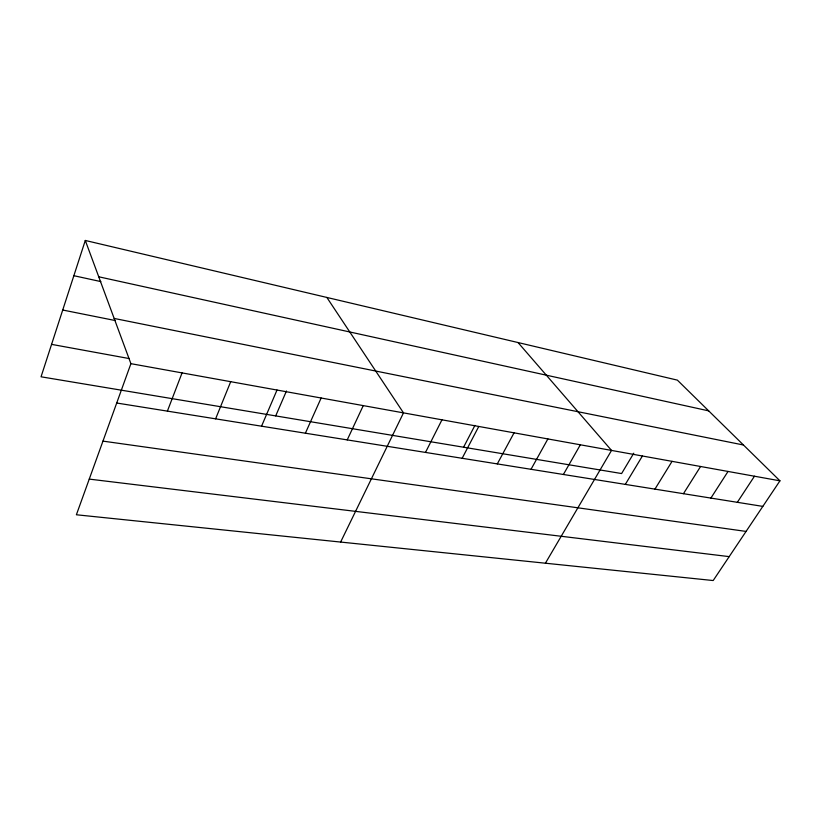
<?xml version="1.0" encoding="UTF-8"?>
<svg xmlns="http://www.w3.org/2000/svg" width="821" height="821" viewBox="0 0 821 821"><rect width="100%" height="100%" fill="white"/><g stroke="black" fill="none" stroke-linecap="round" stroke-linejoin="round"><path stroke-width="1.23" d="M85.292 240.461L130.908 363.672L76.384 514.767L713.182 580.539L779.95 480.819L677.376 380.133L85.292 240.461L41.05 376.798L621.61 473.553L633.761 453.202M167.381 411.126L182.067 372.898M215.605 418.843L230.701 381.683M261.55 426.191L277.016 390.037M275.702 415.898L286.457 390.991M305.381 433.201L321.144 398.011M347.221 439.902L363.262 405.605M340.623 542.065L403.491 412.871L326.85 297.438M425.494 452.422L441.965 419.818M463.567 447.209L474.938 425.381M462.151 458.292L478.776 426.458M497.3 463.906L514.059 432.831M531.013 469.304L547.884 438.937M563.391 474.487L580.344 444.797M545.401 563.216L611.532 450.421L518.041 342.542M625.315 484.39L642.402 455.994M654.942 489.131L672.06 461.351M683.441 493.698L700.58 466.492M710.894 498.08L728.032 471.449M737.33 502.319L754.468 476.221M89.253 479.105L729.202 556.628M102.964 441.123L746.073 531.423M116.705 403.019L762.832 506.393M130.908 363.672L779.95 480.819M51.569 344.368L129.359 358.592M114.16 318.435L743.467 445.003M62.724 310.02L115.207 320.529M73.849 275.702L100.87 281.593M98.746 276.79L708.687 410.869"/></g></svg>
